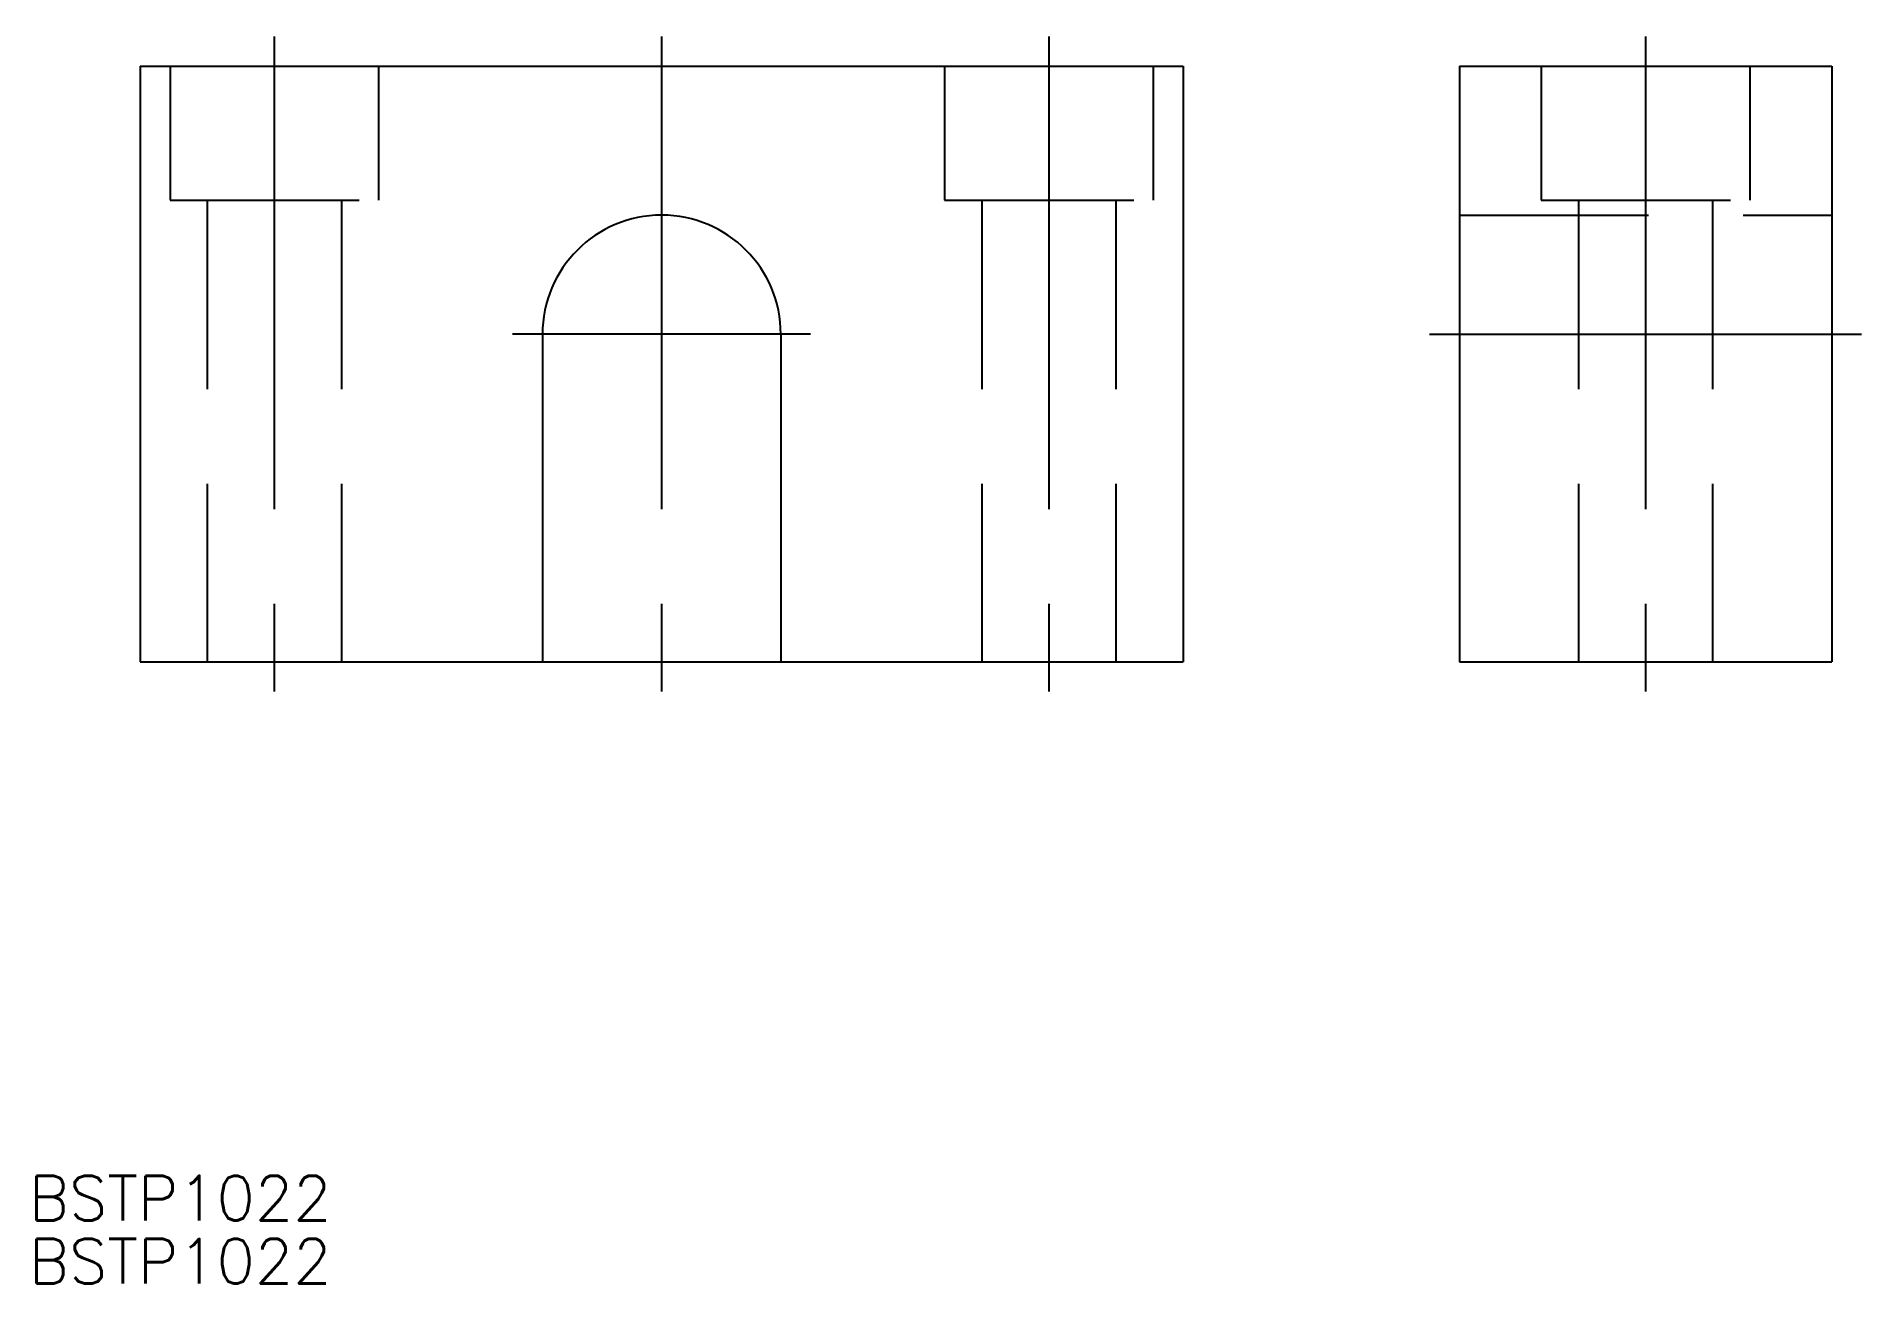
# Model space of a CAD drawing. Extents: x -42 to 81, y -42 to 42.
import ezdxf

# ---------------------------------------------------------------- set-up
doc = ezdxf.new("R2010")
doc.units = 0
doc.linetypes.add('CENTER', pattern=[50.8, 31.75, -6.35, 6.35, -6.35])
doc.linetypes.add('DASHED', pattern=[19.05, 12.7, -6.35])
doc.layers.get('0').update_dxf_attribs({"linetype": 'CONTINUOUS'})
doc.layers.add('CENTER', color=1, linetype='CENTER')
doc.styles.get("Standard").update_dxf_attribs({"font": 'txt.shx', "height": 3, "bigfont": 'bigfont.shx'})

# ---------------------------------------------------------------- blocks, each defined once
blk = doc.blocks.new('*U2')
at = {"color": 7, "linetype": 'CONTINUOUS'}
blk.add_text('BSTP1022', height=3, dxfattribs=at).set_placement((-42.48, -37.52))
blk = doc.blocks.new('*U3')
at = {"color": 7, "linetype": 'CONTINUOUS'}
blk.add_text('BSTP1022', height=3, dxfattribs=at).set_placement((-42.48, -41.76))

msp = doc.modelspace()

# ---------------------------------------------------------------- linework, layer by layer
at = {"color": 7, "linetype": 'CONTINUOUS'}
for p, q in [((-35, 40), (35, 40)), ((-35, 40), (-35, 0)), ((35, 40), (35, 0)), ((53.55, 40), (78.55, 40)), ((53.55, 40), (53.55, 0)), ((78.55, 40), (78.55, 0)), ((-8, 22), (-8, 0)), ((8, 22), (8, 0)), ((-35, 0), (35, 0)), ((53.55, 0), (78.55, 0))]:
    msp.add_line(p, q, dxfattribs=at)
at = {"color": 3, "linetype": 'DASHED'}
for p, q in [((-33, 40), (-33, 31)), ((-19, 40), (-19, 31)), ((19, 40), (19, 31)), ((33, 40), (33, 31)), ((59.05, 40), (59.05, 31)), ((73.05, 40), (73.05, 31)), ((-33, 31), (-19, 31)), ((-30.5, 31), (-30.5, 0)), ((-21.5, 31), (-21.5, 0)), ((19, 31), (33, 31)), ((21.5, 31), (21.5, 0)), ((30.5, 31), (30.5, 0)), ((59.05, 31), (73.05, 31)), ((61.55, 31), (61.55, 0)), ((70.55, 31), (70.55, 0)), ((53.55, 30), (78.55, 30))]:
    msp.add_line(p, q, dxfattribs=at)
at = {"color": 7, "linetype": 'CONTINUOUS'}
msp.add_arc((0, 22), 8, 0, 180, dxfattribs=at)
at = {"layer": 'CENTER', "color": 1, "linetype": 'CENTER'}
for p, q in [((-26, 42), (-26, -2)), ((0, 42), (0, -2)), ((26, 42), (26, -2)), ((66.05, 42), (66.05, -2)), ((10, 22), (-10, 22)), ((51.55, 22), (80.55, 22))]:
    msp.add_line(p, q, dxfattribs=at)

# ---------------------------------------------------------------- block references
at = {"color": 7, "linetype": 'CONTINUOUS'}
for name in ['*U2', '*U3']:
    msp.add_blockref(name, (0, 0), dxfattribs=at)

doc.saveas('drawing.dxf')
